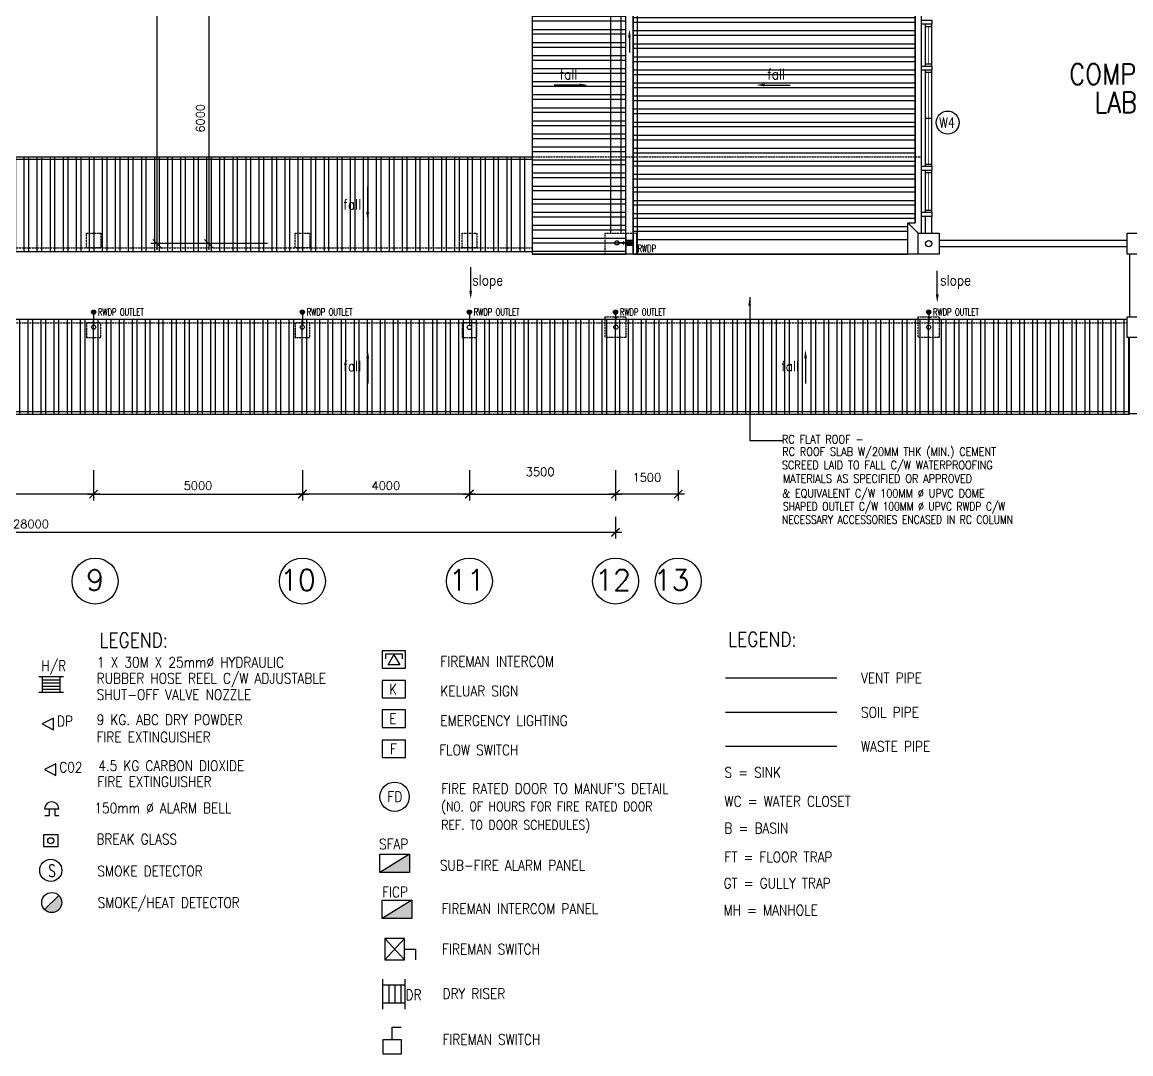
# Model space of a CAD drawing. Extents: x 2266480 to 2405436, y -858634 to -757865.
# Drawn here: x 2318808 to 2345360, y -857817 to -833124 of the extents above; entities that cross this region are included whole.
import ezdxf

# ---------------------------------------------------------------- set-up
doc = ezdxf.new("R2010")
doc.units = 0
doc.header["$LTSCALE"] = 10
doc.header["$MEASUREMENT"] = 0
doc.linetypes.add('DIVIDE', pattern=[1.25, 0.5, -0.25, 0, -0.25, 0, -0.25])
doc.linetypes.add('HIDDEN', pattern=[0.375, 0.25, -0.125])
doc.layers.get('0').update_dxf_attribs({"linetype": 'CONTINUOUS'})
doc.layers.get('DEFPOINTS').update_dxf_attribs({"linetype": 'CONTINUOUS'})
for name, color, linetype in [('-DRY RISER', 7, 'CONTINUOUS'), ('-FF', 240, 'CONTINUOUS'), ('-ff.txt', 2, 'CONTINUOUS'), ('BEAM', 1, 'HIDDEN'), ('COL', 3, 'CONTINUOUS'), ('DIM', 7, 'CONTINUOUS'), ('FIT', 5, 'CONTINUOUS'), ('FLASH', 35, 'CONTINUOUS'), ('GRID-T', 7, 'CONTINUOUS'), ('hatch', 7, 'CONTINUOUS'), ('LINE', 7, 'CONTINUOUS'), ('NEW', 7, 'CONTINUOUS'), ('PIPE', 5, 'DIVIDE'), ('ROOF', 7, 'CONTINUOUS'), ('RWDP', 145, 'CONTINUOUS'), ('SP', 220, 'CONTINUOUS'), ('SPEC', 7, 'CONTINUOUS'), ('T25', 7, 'CONTINUOUS'), ('T50', 4, 'CONTINUOUS'), ('TEXT', 7, 'CONTINUOUS'), ('WALL', 2, 'CONTINUOUS'), ('WIN', 5, 'CONTINUOUS'), ('WIN-T', 7, 'CONTINUOUS'), ('WP', 50, 'DIVIDE')]:
    doc.layers.add(name, color=color, linetype=linetype)
doc.styles.add('ROMANS', font='romans')
doc.styles.get("Standard").update_dxf_attribs({"font": 'ROMANS.SHX'})
doc.styles.add('STANDARDS', font='simplex.shx')
doc.dimstyles.new('STANDARD$0', dxfattribs={"dimscale": 0, "dimtxt": 8, "dimasz": 6, "dimexe": 1, "dimexo": 1, "dimgap": 3, "dimtad": 1, "dimdec": 0, "dimlfac": -1, "dimrnd": 1, "dimzin": 0, "dimdsep": 46, "dimtxsty": 'Standard', "dimcen": 0, "dimclrd": 5, "dimclre": 250, "dimadec": 0, "dimazin": 0, "dimtfac": 1, "dimtdec": 4, "dimtofl": 0, "dimtmove": 0, "dimatfit": 3, "dimfxl": 1, "dimtolj": 1, "dimtzin": 0, "dimarcsym": 0})

# ---------------------------------------------------------------- blocks, each defined once
blk = doc.blocks.new('_ARCHTICK')
at = {"color": 0, "linetype": 'ByBlock', "const_width": 0.15}
blk.add_lwpolyline([(-0.5, -0.5), (0.5, 0.5)], dxfattribs=at)
blk = doc.blocks.new('*D77')
at = {"layer": 'DEFPOINTS', "color": 0, "transparency": 16777216}
for p in [(2324834, -832424), (2323275, -838424), (2324834, -838424)]:
    blk.add_point(p, dxfattribs=at)
at = {"layer": 'DIM', "color": 7, "lineweight": -2, "transparency": 16777216}
for p, q in [((2324684, -832424), (2323125, -832424)), ((2323275, -832274), (2323275, -838574)), ((2324684, -838424), (2323125, -838424))]:
    blk.add_line(p, q, dxfattribs=at)
at = {"layer": 'DIM', "color": 7, "lineweight": -2, "transparency": 16777216, "xscale": 200, "yscale": 200, "zscale": 200}
for p, rotation in [((2323275, -832424), 90), ((2323275, -838424), 270)]:
    blk.add_blockref('_ARCHTICK', p, dxfattribs=dict(at, rotation=rotation))
at = {"layer": 'DIM', "color": 7, "transparency": 16777216, "insert": (2323075, -835424), "char_height": 200, "attachment_point": 5, "rotation": 90, "style": 'ROMANS'}
blk.add_mtext('\\A1;6000', dxfattribs=at)
blk = doc.blocks.new('*D78')
at = {"layer": 'DEFPOINTS', "color": 0, "transparency": 16777216}
for p in [(2322038, -790424), (2324457, -790424), (2324457, -838424)]:
    blk.add_point(p, dxfattribs=at)
at = {"layer": 'DIM', "color": 7, "lineweight": -2, "transparency": 16777216}
for p, q in [((2324307, -790424), (2321888, -790424)), ((2322038, -838574), (2322038, -790274)), ((2324307, -838424), (2321888, -838424))]:
    blk.add_line(p, q, dxfattribs=at)
at = {"layer": 'DIM', "color": 7, "lineweight": -2, "transparency": 16777216, "xscale": 200, "yscale": 200, "zscale": 200}
for p, rotation in [((2322038, -790424), 90), ((2322038, -838424), 270)]:
    blk.add_blockref('_ARCHTICK', p, dxfattribs=dict(at, rotation=rotation))
at = {"layer": 'DIM', "color": 7, "transparency": 16777216, "insert": (2321838, -814424), "char_height": 200, "attachment_point": 5, "rotation": 90, "style": 'ROMANS'}
blk.add_mtext('\\A1;48000', dxfattribs=at)
blk = doc.blocks.new('*D102')
at = {"color": 7, "lineweight": -2, "transparency": 16777216}
for p, q in [((2305019, -844964), (2305019, -845484)), ((2333019, -844964), (2333019, -845484)), ((2304869, -845334), (2333169, -845334))]:
    blk.add_line(p, q, dxfattribs=at)
at = {"layer": 'DEFPOINTS', "color": 0, "transparency": 16777216}
for p in [(2305019, -844814), (2333019, -844814), (2333019, -845334)]:
    blk.add_point(p, dxfattribs=at)
at = {"color": 7, "lineweight": -2, "transparency": 16777216, "xscale": 200, "yscale": 200, "zscale": 200, "rotation": 180}
blk.add_blockref('_ARCHTICK', (2305019, -845334), dxfattribs=at)
at = {"color": 7, "lineweight": -2, "transparency": 16777216, "xscale": 200, "yscale": 200, "zscale": 200}
blk.add_blockref('_ARCHTICK', (2333019, -845334), dxfattribs=at)
at = {"color": 7, "transparency": 16777216, "insert": (2319019, -845134), "char_height": 200, "attachment_point": 5, "style": 'ROMANS'}
blk.add_mtext('\\A1;28000', dxfattribs=at)
blk = doc.blocks.new('*D103')
at = {"layer": 'DEFPOINTS', "color": 0, "transparency": 16777216}
for p in [(2320519, -843693), (2325519, -843693), (2325519, -844419)]:
    blk.add_point(p, dxfattribs=at)
at = {"layer": 'DIM', "color": 7, "lineweight": -2, "transparency": 16777216}
for p, q in [((2320519, -843843), (2320519, -844569)), ((2325519, -843843), (2325519, -844569)), ((2320369, -844419), (2325669, -844419))]:
    blk.add_line(p, q, dxfattribs=at)
at = {"layer": 'DIM', "color": 7, "lineweight": -2, "transparency": 16777216, "xscale": 200, "yscale": 200, "zscale": 200, "rotation": 180}
blk.add_blockref('_ARCHTICK', (2320519, -844419), dxfattribs=at)
at = {"layer": 'DIM', "color": 7, "lineweight": -2, "transparency": 16777216, "xscale": 200, "yscale": 200, "zscale": 200}
blk.add_blockref('_ARCHTICK', (2325519, -844419), dxfattribs=at)
at = {"layer": 'DIM', "color": 7, "transparency": 16777216, "insert": (2323019, -844219), "char_height": 200, "attachment_point": 5, "style": 'ROMANS'}
blk.add_mtext('\\A1;5000', dxfattribs=at)
blk = doc.blocks.new('*D104')
at = {"layer": 'DEFPOINTS', "color": 0, "transparency": 16777216}
for p in [(2315519, -843693), (2320519, -843693), (2315519, -844419)]:
    blk.add_point(p, dxfattribs=at)
at = {"layer": 'DIM', "color": 7, "lineweight": -2, "transparency": 16777216}
for p, q in [((2315519, -843843), (2315519, -844569)), ((2320519, -843843), (2320519, -844569)), ((2320669, -844419), (2315369, -844419))]:
    blk.add_line(p, q, dxfattribs=at)
at = {"layer": 'DIM', "color": 7, "lineweight": -2, "transparency": 16777216, "xscale": 200, "yscale": 200, "zscale": 200}
for p, rotation in [((2315519, -844419), 179.9999999882513), ((2320519, -844419), 359.9999999882513)]:
    blk.add_blockref('_ARCHTICK', p, dxfattribs=dict(at, rotation=rotation))
at = {"layer": 'DIM', "color": 7, "transparency": 16777216, "insert": (2318019, -844219), "char_height": 200, "attachment_point": 5, "rotation": 360, "style": 'ROMANS'}
blk.add_mtext('\\A1;5000', dxfattribs=at)
blk = doc.blocks.new('*D107')
at = {"layer": 'DEFPOINTS', "color": 0, "transparency": 16777216}
for p in [(2325519, -843693), (2329519, -843693), (2325519, -844419)]:
    blk.add_point(p, dxfattribs=at)
at = {"layer": 'DIM', "color": 7, "lineweight": -2, "transparency": 16777216}
for p, q in [((2325519, -843843), (2325519, -844569)), ((2329519, -843843), (2329519, -844569)), ((2329669, -844419), (2325369, -844419))]:
    blk.add_line(p, q, dxfattribs=at)
at = {"layer": 'DIM', "color": 7, "lineweight": -2, "transparency": 16777216, "xscale": 200, "yscale": 200, "zscale": 200}
for p, rotation in [((2325519, -844419), 179.9999999882506), ((2329519, -844419), 359.9999999882506)]:
    blk.add_blockref('_ARCHTICK', p, dxfattribs=dict(at, rotation=rotation))
at = {"layer": 'DIM', "color": 7, "transparency": 16777216, "insert": (2327519, -844219), "char_height": 200, "attachment_point": 5, "rotation": 360, "style": 'ROMANS'}
blk.add_mtext('\\A1;4000', dxfattribs=at)
blk = doc.blocks.new('*D166')
at = {"layer": 'DEFPOINTS', "color": 0, "transparency": 16777216}
for p in [(2329519, -843693), (2333019, -843693), (2333019, -844419)]:
    blk.add_point(p, dxfattribs=at)
at = {"layer": 'DIM', "color": 7, "lineweight": -2, "transparency": 16777216}
for p, q in [((2329519, -843843), (2329519, -844569)), ((2333019, -843843), (2333019, -844569)), ((2329369, -844419), (2333169, -844419))]:
    blk.add_line(p, q, dxfattribs=at)
at = {"layer": 'DIM', "color": 7, "lineweight": -2, "transparency": 16777216, "xscale": 200, "yscale": 200, "zscale": 200, "rotation": 180}
blk.add_blockref('_ARCHTICK', (2329519, -844419), dxfattribs=at)
at = {"layer": 'DIM', "color": 7, "lineweight": -2, "transparency": 16777216, "xscale": 200, "yscale": 200, "zscale": 200}
blk.add_blockref('_ARCHTICK', (2333019, -844419), dxfattribs=at)
at = {"layer": 'DIM', "color": 7, "transparency": 16777216, "insert": (2331213, -843887), "char_height": 200, "attachment_point": 5, "style": 'ROMANS'}
blk.add_mtext('\\A1;3500', dxfattribs=at)
blk = doc.blocks.new('*D178')
at = {"layer": 'DEFPOINTS', "color": 0, "transparency": 16777216}
for p in [(2333019, -843693), (2334519, -843693), (2333019, -844419)]:
    blk.add_point(p, dxfattribs=at)
at = {"layer": 'DIM', "color": 7, "lineweight": -2, "transparency": 16777216}
for p, q in [((2333019, -843843), (2333019, -844569)), ((2334519, -843843), (2334519, -844569)), ((2334669, -844419), (2332869, -844419))]:
    blk.add_line(p, q, dxfattribs=at)
at = {"layer": 'DIM', "color": 7, "lineweight": -2, "transparency": 16777216, "xscale": 200, "yscale": 200, "zscale": 200}
for p, rotation in [((2333019, -844419), 179.9999999882473), ((2334519, -844419), 359.9999999882473)]:
    blk.add_blockref('_ARCHTICK', p, dxfattribs=dict(at, rotation=rotation))
at = {"layer": 'DIM', "color": 7, "transparency": 16777216, "insert": (2333769, -844021), "char_height": 200, "attachment_point": 5, "rotation": 360, "style": 'ROMANS'}
blk.add_mtext('\\A1;1500', dxfattribs=at)
blk = doc.blocks.new('100FT')
at = {"layer": 'PIPE', "linetype": 'Continuous'}
blk.add_circle((0, 0), 50, dxfattribs=at)
at = {"layer": 'WP', "linetype": 'Continuous'}
for p, q in [((-37, 34), (37, 34)), ((-50, -3), (50, -3)), ((-34, -37), (34, -37))]:
    blk.add_line(p, q, dxfattribs=at)
blk = doc.blocks.new('A$C7CE3714C')
at = {"layer": 'FIT'}
blk.add_lwpolyline([(0, 0), (126, 0), (126, 126), (0, 126)], close=True, dxfattribs=at)
at = {"layer": 'FIT', "xscale": -1}
blk.add_blockref('100FT', (63, 66), dxfattribs=at)
blk = doc.blocks.new('DRY RISER')
at = {"layer": '-DRY RISER'}
for p, q in [((-150, 0), (150, 0)), ((-90, 0), (-90, -222)), ((90, 0), (90, -222)), ((-90, -42), (90, -42)), ((-90, -102), (90, -102)), ((-90, -162), (90, -162)), ((-150, -222), (150, -222))]:
    blk.add_line(p, q, dxfattribs=at)

msp = doc.modelspace()

# ---------------------------------------------------------------- hatches: boundary and pattern name
at = {"layer": '-FF'}
msp.add_hatch(color=0, dxfattribs=at).paths.add_polyline_path([(2319756.1, -854196.2, 0.1989124), (2319685.8, -854026.5), (2319346.4, -854365.9, 0.6681786)])
at = {"layer": 'hatch'}
h = msp.add_hatch(dxfattribs=at)
h.set_pattern_fill('STEEL', color=0, scale=2500, angle=315, style=0)
h.set_pattern_definition([(0, (-93844.1, -845907), (1e-13, 312.5), []), (0, (-93733.62, -845796.5), (1e-13, 312.5), [])])
h.paths.add_polyline_path([(2333269.4, -790674.1), (2332769.4, -790674.1), (2332769.4, -790574.1), (2331019.4, -790574.1), (2331019.4, -838674.1), (2333269.4, -838674.1)])
h = msp.add_hatch(dxfattribs=at)
h.set_pattern_fill('STEEL', color=0, scale=2500, angle=315, style=0)
h.set_pattern_definition([(0, (0, 0), (1e-13, 312.5), []), (0, (110.5, 110.5), (1e-13, 312.5), [])])
h.paths.add_polyline_path([(2337081.9, -832549.1), (2333543.5, -832549.1), (2333543.5, -836345.2), (2337081.9, -836345.2)])
h.paths.add_polyline_path([(2337081.9, -836345.2), (2340194.4, -836345.2), (2340194.4, -832924.1), (2340019.4, -832924.1), (2340019.4, -832549.1), (2337081.9, -832549.1)])
h.paths.add_polyline_path([(2337081.9, -836345.2), (2337081.9, -838424.1), (2340019.4, -838424.1), (2340019.4, -837924.1), (2340194.4, -837924.1), (2340194.4, -836345.2)])
h.paths.add_polyline_path([(2333543.5, -836345.2), (2333543.5, -838424.1), (2337081.9, -838424.1), (2337081.9, -836345.2)])
h.paths.add_polyline_path([(2333543.5, -836345.2), (2333441.4, -836345.2), (2333441.4, -838174.1), (2333519.4, -838174.1), (2333519.4, -838424.1), (2333543.5, -838424.1)])
h.paths.add_polyline_path([(2333543.5, -832549.1), (2333519.4, -832549.1), (2333519.4, -832674.1), (2333441.4, -832674.1), (2333441.4, -836345.2), (2333543.5, -836345.2)])
h.paths.add_polyline_path([(2333515.9, -832688.8), (2334212.9, -832688.8), (2334212.9, -832433.8), (2333515.9, -832433.8)], flags=9)
h.paths.add_polyline_path([(2336608.5, -834555.2), (2337148.4, -834555.2), (2337148.4, -834180.2), (2336608.5, -834180.2)], flags=9)
h = msp.add_hatch(dxfattribs=at)
h.set_pattern_fill('STEEL', color=0, scale=2500, angle=45, style=0)
h.set_pattern_definition([(90, (-93844.1, 0), (-312.5, 6e-14), []), (90, (-93954.6, 110.5), (-312.5, 6e-14), [])])
h.paths.add_polyline_path([(2305444.4, -836345.2), (2305444.4, -837924.1), (2305519.4, -837924.1), (2305519.4, -838614.1), (2331019.4, -838614.1), (2331019.4, -836345.2)])
h = msp.add_hatch(dxfattribs=at)
h.set_pattern_fill('STEEL', color=0, scale=2500, angle=45, style=0)
h.set_pattern_definition([(90, (0, 0), (-312.5, 6e-14), []), (90, (-110.5, 110.5), (-312.5, 6e-14), [])])
h.paths.add_polyline_path([(2300269.4, -840234.1), (2300269.4, -840674.1), (2300212.4, -840674.1), (2300212.4, -842503), (2345326.4, -842503), (2345326.4, -840674.1), (2345269.4, -840674.1), (2345269.4, -840234.1)])
at = {"layer": 'RWDP'}
h = msp.add_hatch(dxfattribs=at)
h.set_pattern_fill('ANSI31', color=0, scale=200, angle=45, style=0)
h.set_pattern_definition([(270, (-93844.106, -1678698.207), (-25, -5e-15), [])])
h.paths.add_polyline_path([(2320569.4, -840064.3, 1), (2320469.4, -840064.3, 1)])
h = msp.add_hatch(dxfattribs=at)
h.set_pattern_fill('ANSI31', color=0, scale=200, angle=45, style=0)
h.set_pattern_definition([(270, (-88844.106, -1678698.207), (-25, -5e-15), [])])
h.paths.add_polyline_path([(2325569.4, -840064.3, 1), (2325469.4, -840064.3, 1)])
h = msp.add_hatch(dxfattribs=at)
h.set_pattern_fill('ANSI31', color=0, scale=200, angle=45, style=0)
h.set_pattern_definition([(270, (-84844.106, -1678698.207), (-25, -5e-15), [])])
h.paths.add_polyline_path([(2329569.4, -840064.3, 1), (2329469.4, -840064.3, 1)])
h = msp.add_hatch(dxfattribs=at)
h.set_pattern_fill('ANSI31', color=0, scale=200, angle=45, style=0)
h.set_pattern_definition([(270, (-81344.106, -1678698.207), (-25, -5e-15), [])])
h.paths.add_polyline_path([(2333069.4, -840064.3, 1), (2332969.4, -840064.3, 1)])
h = msp.add_hatch(dxfattribs=at)
h.set_pattern_fill('ANSI31', color=0, scale=200, angle=45, style=0)
h.set_pattern_definition([(270, (-73844.106, -1678698.207), (-25, -5e-15), [])])
h.paths.add_polyline_path([(2340569.4, -840064.3, 1), (2340469.4, -840064.3, 1)])
at = {"layer": 'TEXT'}
for points in [[(2327372.8, -853475.2), (2328084.1, -853475.2), (2328084.1, -853036.4)], [(2327430, -854580.8), (2328141.3, -854580.8), (2328141.3, -854141.9)]]:
    msp.add_hatch(color=0, dxfattribs=at).paths.add_polyline_path(points)

# ---------------------------------------------------------------- linework, layer by layer
at = {"layer": '-FF', "color": 0, "ltscale": 10}
for p, q in [((2327912.8, -848250.2), (2327509.1, -848250.2)), ((2327509.1, -848250.2), (2327509.1, -848363)), ((2327571.3, -848508.1), (2327710.9, -848266.3)), ((2327710.9, -848266.3), (2327850.6, -848508.1)), ((2327912.8, -848363), (2327912.8, -848250.2)), ((2327850.6, -848508.1), (2327571.3, -848508.1))]:
    msp.add_line(p, q, dxfattribs=at)
at = {"layer": '-FF', "color": 0}
for p, q in [((2319793.9, -848795.8), (2319203.5, -848795.8)), ((2319290.2, -848795.8), (2319290.2, -849172)), ((2319707.2, -848870.4), (2319290.2, -848870.4)), ((2319707.2, -848795.8), (2319707.2, -849172)), ((2319707.2, -848948.1), (2319290.2, -848948.1)), ((2319707.2, -849022.8), (2319290.2, -849022.8)), ((2319707.2, -849097.4), (2319290.2, -849097.4)), ((2319793.9, -849172), (2319203.5, -849172)), ((2319557, -849783), (2319287, -849921.5)), ((2319287, -849921.5), (2319557, -850059.9)), ((2319610.1, -850877.2), (2319340.1, -851015.6)), ((2319340.1, -851015.6), (2319610.1, -851154)), ((2319343.4, -851955.2), (2319688.8, -851955.2)), ((2319453.4, -851955.2), (2319453.4, -852109.8)), ((2319586, -851955.2), (2319586, -852109.8)), ((2319346.5, -852109.8), (2319453.4, -852109.8)), ((2319586, -852109.8), (2319688.6, -852109.8)), ((2319346.4, -854365.9), (2319685.8, -854026.5)), ((2327491.5, -855571.1), (2327965.4, -855053.4)), ((2327491.5, -855053.4), (2327965.4, -855571.1)), ((2327965.4, -855312.3), (2328230.4, -855312.3)), ((2328230.4, -855312.3), (2328230.4, -855571.1))]:
    msp.add_line(p, q, dxfattribs=at)
for points in [[(2319557, -850059.9), (2319557, -849783)], [(2319610.1, -851154), (2319610.1, -850877.2)]]:
    msp.add_lwpolyline(points, dxfattribs=at)
msp.add_lwpolyline([(2319665.8, -852855.7), (2319665.8, -852578.9), (2319321.3, -852578.9), (2319321.3, -852855.7)], close=True, dxfattribs=at)
at = {"layer": '-FF', "color": 0, "ltscale": 1.3}
msp.add_lwpolyline([(2327965.4, -855053.4), (2327491.5, -855053.4), (2327491.5, -855571.1), (2327965.4, -855571.1)], close=True, dxfattribs=at)
msp.add_lwpolyline([(2327965.4, -855053.4), (2327491.5, -855053.4), (2327491.5, -855571.1), (2327965.4, -855571.1)], close=True, dxfattribs=at)
at = {"layer": '-FF', "color": 0}
for centre, radius in [((2319491.5, -852716.7), 72.2), ((2319493.6, -853426.9), 265), ((2319516.1, -854196.2), 240)]:
    msp.add_circle(centre, radius, dxfattribs=at)
msp.add_arc((2319516.1, -851960.8), 172.8, 1.85513, 178.14487, dxfattribs=at)
at = {"color": 0}
for p, q in [((2340344.4, -838174.1), (2340344.4, -832674.1)), ((2329550.1, -839552.3), (2329550.1, -838985.1)), ((2340724.2, -839640.7, 0), (2340724.2, -839073.5, 0)), ((2347944.4, -842499.1), (2345326.4, -842499.1)), ((2337036, -843140.9), (2336231.6, -843140.9))]:
    msp.add_line(p, q, dxfattribs=at)
for points in [[(2329516.8, -839552.3), (2329583.5, -839552.3), (2329550.1, -839752.3)], [(2340690.9, -839640.7, 0), (2340757.6, -839640.7, 0), (2340724.2, -839840.7, 0)]]:
    msp.add_solid(points, dxfattribs=at)
at = {"layer": 'BEAM', "color": 0}
for p, q in [((2331019.4, -836345.2, 0), (2340344.4, -836345.2)), ((2305269.4, -838524.1), (2331019.4, -838524.1, 0)), ((2305269.4, -840324.1), (2345269.4, -840324.1, 0))]:
    msp.add_line(p, q, dxfattribs=at)
for points in [[(2320694.4, -838524.1), (2320344.4, -838524.1), (2320344.4, -838174.1), (2320694.4, -838174.1)], [(2320694.4, -838524.1), (2320344.4, -838524.1), (2320344.4, -838174.1), (2320694.4, -838174.1)], [(2325694.4, -838524.1), (2325344.4, -838524.1), (2325344.4, -838174.1), (2325694.4, -838174.1)], [(2325694.4, -838524.1), (2325344.4, -838524.1), (2325344.4, -838174.1), (2325694.4, -838174.1)], [(2329694.4, -838524.1), (2329344.4, -838524.1), (2329344.4, -838174.1), (2329694.4, -838174.1)], [(2329694.4, -838524.1), (2329344.4, -838524.1), (2329344.4, -838174.1), (2329694.4, -838174.1)], [(2333269.4, -838174.1), (2333269.4, -838674.1), (2332769.4, -838674.1), (2332769.4, -838174.1)], [(2332769.4, -838174.1), (2333519.4, -838174.1), (2333519.4, -838674.1), (2332769.4, -838674.1)], [(2320694.4, -840324.1), (2320344.4, -840324.1), (2320344.4, -840674.1), (2320694.4, -840674.1)], [(2320694.4, -840324.1), (2320344.4, -840324.1), (2320344.4, -840674.1), (2320694.4, -840674.1)], [(2325694.4, -840324.1), (2325344.4, -840324.1), (2325344.4, -840674.1), (2325694.4, -840674.1)], [(2325694.4, -840324.1), (2325344.4, -840324.1), (2325344.4, -840674.1), (2325694.4, -840674.1)], [(2329694.4, -840324.1), (2329344.4, -840324.1), (2329344.4, -840674.1), (2329694.4, -840674.1)], [(2329694.4, -840324.1), (2329344.4, -840324.1), (2329344.4, -840674.1), (2329694.4, -840674.1)], [(2332769.4, -840174.1), (2333269.4, -840174.1), (2333269.4, -840674.1), (2332769.4, -840674.1)], [(2340269.4, -840174.1), (2340769.4, -840174.1), (2340769.4, -840674.1), (2340269.4, -840674.1)], [(2340269.4, -840174.1), (2340769.4, -840174.1), (2340769.4, -840674.1), (2340269.4, -840674.1)]]:
    msp.add_lwpolyline(points, close=True, dxfattribs=at)
at = {"layer": 'COL', "color": 0}
for points in [[(2340269.4, -838174.1), (2340769.4, -838174.1), (2340769.4, -838674.1), (2340269.4, -838674.1)], [(2345269.4, -838174.1), (2345769.4, -838174.1), (2345769.4, -838674.1), (2345269.4, -838674.1)], [(2345269.4, -840174.1), (2345769.4, -840174.1), (2345769.4, -840674.1), (2345269.4, -840674.1)]]:
    msp.add_lwpolyline(points, close=True, dxfattribs=at)
at = {"layer": 'FLASH', "color": 0}
for p, q in [((2340194.4, -832924.1), (2340194.4, -837924.1)), ((2340019.4, -837924.1), (2340269.4, -838174.1)), ((2340019.4, -837924.1), (2340194.4, -837924.1)), ((2340019.4, -838674.1), (2340019.4, -837924.1))]:
    msp.add_line(p, q, dxfattribs=at)
at = {"layer": 'GRID-T', "color": 0}
for centre in [(2320555, -846501.9), (2325519.4, -846500.7), (2329519.4, -846500.7), (2333019.4, -846500.7), (2334519.4, -846500.7)]:
    msp.add_circle(centre, 550, dxfattribs=at)
at = {"layer": 'hatch', "color": 0}
msp.add_lwpolyline([(2333269.4, -790674.1), (2332769.4, -790674.1), (2332769.4, -790574.1), (2331019.4, -790574.1), (2331019.4, -838674.1), (2333269.4, -838674.1), (2333269.4, -790674.1)], dxfattribs=at)
at = {"layer": 'hatch', "color": 0, "elevation": 0}
msp.add_lwpolyline([(2339994.4, -790824.1), (2333441.4, -790824.1), (2333441.4, -838674.1), (2340019.4, -838674.1), (2340019.4, -837924.1), (2340194.4, -837924.1), (2340194.4, -832924.1), (2340019.4, -832924.1), (2340019.4, -831924.1), (2340194.4, -831924.1)], dxfattribs=at)
at = {"layer": 'LINE', "color": 0}
for p, q in [((2345326.4, -838674.1, 0), (2345326.4, -840174.1, 0)), ((2336231.6, -839708.3), (2336231.6, -843140.9)), ((2345326.4, -842499.1, 0), (2345326.4, -840674.1, 0))]:
    msp.add_line(p, q, dxfattribs=at)
msp.add_solid([(2336198.3, -839908.3), (2336264.9, -839908.3), (2336231.6, -839708.3)], dxfattribs=at)
at = {"layer": 'NEW', "color": 0}
for p, q in [((2327990, -848878.2), (2327430, -848878.2)), ((2327430, -848878.2), (2327430, -849295.8)), ((2327990, -849295.8), (2327990, -848878.2)), ((2327430, -849295.8), (2327990, -849295.8)), ((2327990, -849586.1), (2327430, -849586.1)), ((2327430, -849586.1), (2327430, -850003.7)), ((2327990, -850003.7), (2327990, -849586.1)), ((2327430, -850003.7), (2327990, -850003.7)), ((2327990, -850309.5), (2327430, -850309.5)), ((2327430, -850309.5), (2327430, -850727.1)), ((2327990, -850727.1), (2327990, -850309.5)), ((2327430, -850727.1), (2327990, -850727.1)), ((2327666.3, -857483), (2327666.3, -857181.7)), ((2327666.3, -857181.7), (2327881.6, -857181.7)), ((2327890.3, -857483), (2327442.3, -857483)), ((2327442.3, -857483), (2327442.3, -857817)), ((2327890.3, -857817), (2327890.3, -857483)), ((2327442.3, -857817), (2327890.3, -857817))]:
    msp.add_line(p, q, dxfattribs=at)
at = {"layer": 'ROOF', "color": 0}
for p, q in [((2331019.4, -790574.1), (2331019.4, -838674.1)), ((2333144.4, -790674.1), (2333144.4, -838174.1)), ((2333269.4, -838674.1), (2333269.4, -790674.1)), ((2333543.5, -838674.1, 0), (2333543.5, -790674.1)), ((2333441.4, -838674.1, 0), (2333441.4, -790824.1, 0)), ((2305194.4, -836345.2, 0), (2331019.4, -836345.2, 0)), ((2305194.4, -836403.9, 0), (2331019.4, -836403.9, 0)), ((2305269.4, -838614.1, 0), (2331019.4, -838614.1, 0)), ((2340269.4, -838674.1), (2331019.4, -838674.1)), ((2300269.4, -840234.1, 0), (2345269.4, -840234.1, 0)), ((2300212.4, -842444.3, 0), (2345326.4, -842444.3, 0)), ((2300212.4, -842503, 0), (2345326.4, -842503, 0))]:
    msp.add_line(p, q, dxfattribs=at)
at = {"layer": 'RWDP', "color": 0}
for p, q in [((2333352.4, -833496.8), (2333352.4, -833852.9)), ((2333356.3, -838407), (2333050.7, -838407)), ((2320519.4, -840064.3), (2320519.4, -840380.1)), ((2325519.4, -840064.3), (2325519.4, -840380.1)), ((2329519.4, -840064.3), (2329519.4, -840380.1)), ((2333019.4, -840064.3), (2333019.4, -840374.9)), ((2340519.4, -840064.3), (2340519.4, -840299.1)), ((2320519.4, -840336), (2320487.8, -840314)), ((2320519.4, -840336), (2320551, -840314)), ((2325519.4, -840336), (2325487.8, -840314)), ((2325519.4, -840336), (2325551, -840314)), ((2329519.4, -840336), (2329487.8, -840314)), ((2329519.4, -840336), (2329551, -840314)), ((2333019.4, -840205), (2332987.8, -840183)), ((2333019.4, -840205), (2333051, -840183)), ((2340519.4, -840205), (2340487.8, -840183)), ((2340519.4, -840205), (2340551, -840183))]:
    msp.add_line(p, q, dxfattribs=at)
msp.add_lwpolyline([(2333214, -838444.7), (2333180.3, -838407.6), (2333215.5, -838375.8)], dxfattribs=at)
for centre, radius in [((2333050.7, -838407), 50), ((2340519.4, -838424.1), 75), ((2320519.4, -840064.3), 50), ((2325519.4, -840064.3), 50), ((2329519.4, -840064.3), 50), ((2333019.4, -840064.3), 50), ((2340519.4, -840064.3), 50), ((2320519.4, -840424.1), 50), ((2325519.4, -840424.1), 50), ((2329519.4, -840430.1), 50), ((2333028.2, -840424.1), 50), ((2340519.4, -840424.1), 50)]:
    msp.add_circle(centre, radius, dxfattribs=at)
msp.add_solid([(2333385.8, -833496.8), (2333319.1, -833496.8), (2333352.4, -833296.8)], dxfattribs=at)
at = {"layer": 'SP', "color": 0}
for p, q in [((2338316, -848822), (2335656.4, -848822)), ((2338316, -849646.5), (2335656.4, -849646.5)), ((2338316, -850457.7), (2335656.4, -850457.7))]:
    msp.add_line(p, q, dxfattribs=at)
at = {"layer": 'SPEC', "color": 0}
for p, q in [((2332155.5, -834628.7), (2331545.5, -834628.7)), ((2336589.5, -834628.7), (2337199.5, -834628.7)), ((2327083.1, -837671.2, 0), (2327083.1, -837061.2, 0)), ((2327083.1, -841166.2, 0), (2327083.1, -841776.2, 0)), ((2337569.1, -841166.2, 0), (2337569.1, -841776.2, 0))]:
    msp.add_line(p, q, dxfattribs=at)
for points in [[(2332155.5, -834662), (2332155.5, -834595.3), (2332355.5, -834628.7)], [(2336589.5, -834662), (2336589.5, -834595.3), (2336389.5, -834628.7)], [(2327049.7, -837671.2, 0), (2327116.4, -837671.2, 0), (2327083.1, -837871.2, 0)], [(2327049.7, -841166.2, 0), (2327116.4, -841166.2, 0), (2327083.1, -840966.2, 0)], [(2337535.8, -841166.2, 0), (2337602.4, -841166.2, 0), (2337569.1, -840966.2, 0)]]:
    msp.add_solid(points, dxfattribs=at)
at = {"layer": 'TEXT', "color": 0}
for p, q in [((2327990, -848170.4), (2327430, -848170.4)), ((2327430, -848170.4), (2327430, -848587.9)), ((2327990, -848587.9), (2327990, -848170.4)), ((2327430, -848587.9), (2327990, -848587.9)), ((2328084.1, -853036.4), (2327372.8, -853475.2)), ((2328141.3, -854141.9), (2327430, -854580.8))]:
    msp.add_line(p, q, dxfattribs=at)
for points in [[(2327372.8, -853475.2), (2327372.8, -853036.4), (2328084.1, -853036.4), (2328084.1, -853475.2)], [(2327430, -854580.8), (2327430, -854141.9), (2328141.3, -854141.9), (2328141.3, -854580.8)]]:
    msp.add_lwpolyline(points, close=True, dxfattribs=at)
msp.add_circle((2327728.5, -851665.2), 351, dxfattribs=at)
at = {"layer": 'WALL', "color": 0}
for p, q in [((2332894.4, -790674.1), (2332894.4, -838174.1)), ((2340444.4, -838174.1), (2340444.4, -837774.1)), ((2340594.4, -838174.1), (2340594.4, -837774.1)), ((2345269.4, -838349.1), (2340769.4, -838349.1)), ((2345269.4, -838499.1), (2340769.4, -838499.1))]:
    msp.add_line(p, q, dxfattribs=at)
for points in [[(2340344.4, -833074.1), (2340594.4, -833074.1), (2340594.4, -833174.1), (2340344.4, -833174.1)], [(2340344.4, -834174.1), (2340594.4, -834174.1), (2340594.4, -834274.1), (2340344.4, -834274.1)], [(2340344.4, -836574.1), (2340594.4, -836574.1), (2340594.4, -836674.1), (2340344.4, -836674.1)], [(2340344.4, -837674.1), (2340594.4, -837674.1), (2340594.4, -837774.1), (2340344.4, -837774.1)]]:
    msp.add_lwpolyline(points, close=True, dxfattribs=at)
at = {"layer": 'WIN', "color": 0}
for p, q in [((2340444.4, -834174.1), (2340444.4, -833174.1)), ((2340594.4, -834174.1), (2340594.4, -833174.1)), ((2340444.4, -833224.1), (2340594.4, -833224.1)), ((2340444.4, -834124.1), (2340594.4, -834124.1)), ((2340444.4, -836574.1), (2340444.4, -834274.1)), ((2340594.4, -836574.1), (2340594.4, -834274.1)), ((2340444.4, -834324.1), (2340594.4, -834324.1)), ((2340444.4, -835424.1), (2340594.4, -835424.1)), ((2340444.4, -836524.1), (2340594.4, -836524.1)), ((2340444.4, -837674.1), (2340444.4, -836674.1)), ((2340594.4, -837674.1), (2340594.4, -836674.1)), ((2340444.4, -836724.1), (2340594.4, -836724.1)), ((2340444.4, -837624.1), (2340594.4, -837624.1))]:
    msp.add_line(p, q, dxfattribs=at)
at = {"layer": 'WIN', "color": 0, "const_width": 10, "flags": 128}
for points in [[(2340519.4, -834124.1), (2340519.4, -833224.1)], [(2340519.4, -836524.1), (2340519.4, -834324.1)], [(2340519.4, -836724.1), (2340519.4, -837624.1)]]:
    msp.add_lwpolyline(points, dxfattribs=at)
at = {"layer": 'WIN-T', "color": 0}
msp.add_circle((2340973.5, -835526.2), 275, dxfattribs=at)

# ---------------------------------------------------------------- block references
at = {"layer": '-DRY RISER', "color": 0, "xscale": 2.400000000023283, "yscale": 2.400000000023283, "zscale": 2.400000000023283, "rotation": 270}
msp.add_blockref('DRY RISER', (2327974.4, -856387.8), dxfattribs=at)
at = {"layer": 'T25', "color": 0, "xscale": -1, "rotation": 180}
msp.add_blockref('A$C7CE3714C', (2333293.3, -838341.3), dxfattribs=at)

# ---------------------------------------------------------------- texts
at = {"layer": '-ff.txt', "color": 0, "style": 'STANDARDS', "width": 0.7}
msp.add_text('S', height=292.5, dxfattribs=at).set_placement((2319433.2, -853583.8))
at = {"color": 0, "ltscale": 10, "style": 'ROMANS', "width": 0.8}
for s, p in [('SHAPED OUTLET C/W 100MM %%c UPVC RWDP C/W', (2337029.8, -844814.1)), ('NECESSARY ACCESSORIES ENCASED IN RC COLUMN', (2337007, -845130.5))]:
    msp.add_text(s, height=200, dxfattribs=at).set_placement(p)
at = {"layer": 'GRID-T', "color": 0, "style": 'ROMANS'}
for s, p in [('9', (2320339.9, -846727.6)), ('10', (2324983.4, -846726.5)), ('11', (2329031.2, -846726.5)), ('12', (2332531.2, -846726.5)), ('13', (2333929.9, -846726.5))]:
    msp.add_text(s, height=500, dxfattribs=at).set_placement(p)
at = {"layer": 'NEW', "color": 0, "style": 'ROMANS', "width": 0.85}
for s, p in [('K', (2327597, -849213.7)), ('KELUAR SIGN', (2328823.2, -849259.1)), ('E', (2327597, -849921.5)), ('EMERGENCY LIGHTING', (2328823.2, -849966.9)), ('F', (2327614.2, -850645))]:
    msp.add_text(s, height=250, dxfattribs=at).set_placement(p)
at = {"layer": 'RWDP', "color": 0, "style": 'ROMANS', "width": 0.7}
for s, p in [('RWDP', (2333545.1, -838626.6, 0)), ('RWDP OUTLET', (2320623.3, -840145.7, 0)), ('RWDP OUTLET', (2325623.3, -840145.7, 0)), ('RWDP OUTLET', (2329623.3, -840145.7, 0)), ('RWDP OUTLET', (2333123.3, -840145.7, 0)), ('RWDP OUTLET', (2340623.3, -840145.7, 0))]:
    msp.add_text(s, height=170, dxfattribs=at).set_placement(p)
at = {"layer": 'SPEC', "color": 0, "style": 'ROMANS', "width": 0.85}
for s, height, p in [('fall', 250, (2331679.3, -834492.7)), ('fall', 250, (2336650.8, -834492.7)), ('fall', 250, (2326499.7, -837609.6, 0)), ('slope', 250, (2329588.1, -839423.7, 0)), ('slope', 250, (2340794.5, -839423.7, 0)), ('fall', 250, (2326499.7, -841477.7, 0)), ('fall', 250, (2336985.7, -841477.7, 0)), ('RC FLAT ROOF -', 200, (2337002.8, -843207.1)), ('RC ROOF SLAB W/20MM THK (MIN.) CEMENT', 200, (2337010.3, -843504.2)), ('SCREED LAID TO FALL C/W WATERPROOFING', 200, (2337004.8, -843825)), ('MATERIALS AS SPECIFIED OR APPROVED ', 200, (2337028.3, -844149.8)), ('& EQUIVALENT C/W 100MM %%c UPVC DOME', 200, (2337009.3, -844501.8))]:
    msp.add_text(s, height=height, dxfattribs=at).set_placement(p)
at = {"layer": 'T50', "color": 0, "style": 'ROMANS', "width": 0.85}
for s, height, p in [('COMPUTER', 500, (2343886.1, -834618.3)), ('LAB 17', 500, (2344485.6, -835293.9)), ('LEGEND:', 350, (2320656.7, -848093)), ('LEGEND:', 350, (2335713.4, -848070.6)), ('H/R', 250, (2319268.7, -848655.7)), ('1 X 30M X 25mm%%C HYDRAULIC ', 250, (2320599.4, -848570.8)), ('FIREMAN INTERCOM', 250, (2328823.2, -848551.2)), ('RUBBER HOSE REEL C/W ADJUSTABLE ', 250, (2320593.7, -848954.3)), ('VENT PIPE', 250, (2338897.5, -848944.6)), ('SHUT-OFF VALVE NOZZLE', 250, (2320593.7, -849344.5)), ('SOIL PIPE ', 250, (2338897.5, -849769.1)), ('DP', 250, (2319642.9, -849978.1)), ('9 KG. ABC DRY POWDER', 250, (2320592.2, -849946.3)), ('FIRE EXTINGUISHER', 250, (2320590, -850361.3)), ('FLOW SWITCH', 250, (2328797.4, -850669.2)), ('WASTE PIPE ', 250, (2338897.5, -850584.8)), ('C02', 250, (2319695.9, -851082.8)), ('4.5 KG CARBON DIOXIDE', 250, (2320628.9, -851046.8)), ('S = SINK', 250, (2335628, -851207.1)), ('FIRE EXTINGUISHER', 250, (2320610.2, -851429.4)), ('FD', 250, (2327556.8, -851787.5)), ("FIRE RATED DOOR TO MANUF'S DETAIL", 250, (2328845, -851593.9)), ('150mm %%C ALARM BELL', 250, (2320537.3, -852059.9)), ('(N0. OF HOURS FOR FIRE RATED DOOR ', 225, (2328845, -852008.3)), ('WC = WATER CLOSET', 250, (2335628, -851898.6)), ('REF. TO DOOR SCHEDULES)', 225, (2328845, -852451.1)), ('B = BASIN', 250, (2335628, -852542)), ('BREAK GLASS', 250, (2320587.5, -852804.1)), ('SFAP', 250, (2327355.8, -852922.2)), ('FT = FLOOR TRAP', 250, (2335628, -853233.5)), ('SMOKE DETECTOR', 250, (2320609.1, -853568)), ('SUB-FIRE ALARM PANEL', 250, (2328811.7, -853431.9)), ('GT = GULLY TRAP', 250, (2335606.1, -853859.2)), ('FICP', 250, (2327429.5, -854069.1)), ('SMOKE/HEAT DETECTOR', 250, (2320613.7, -854324.4)), ('FIREMAN INTERCOM PANEL', 250, (2328853.2, -854470.2)), ('MH = MANHOLE', 250, (2335606.1, -854502.7)), ('FIREMAN SWITCH', 250, (2328866.1, -855437.9)), ('DR', 250, (2327989.4, -856530.9)), ('DRY RISER', 250, (2328874.9, -856503.7)), ('FIREMAN SWITCH', 250, (2328874.9, -857598.4))]:
    msp.add_text(s, height=height, dxfattribs=at).set_placement(p)
at = {"layer": 'WIN-T', "color": 0, "style": 'ROMANS', "width": 0.8}
msp.add_text('W4', height=250, dxfattribs=at).set_placement((2340772.8, -835652))

# ---------------------------------------------------------------- dimensions: what is measured, and where the dimension line sits
at = {"color": 0}
dim = msp.add_linear_dim(base=(2333019.4, -845334.1), p1=(2305019.4, -844814), p2=(2333019.4, -844814), dimstyle='STANDARD$0', override={"dimscale": 100, "dimtxt": 2, "dimasz": 2, "dimexe": 1.5, "dimexo": 1.5, "dimgap": 1, "dimtxsty": 'ROMANS', "dimblk": 'ARCHTICK', "dimdle": 1.5, "dimclrd": 7, "dimclre": 7, "dimclrt": 7, "dimtdec": 0, "dimtmove": 2}, dxfattribs=at)
dim.commit()
dim.dimension.update_dxf_attribs({"geometry": '*D102', "text_midpoint": (2319019.4, -845134.1)})
at = {"layer": 'DIM', "color": 0}
for p1, p2, distance, picture, middle in [((2324456.8, -838424.1), (2324456.8, -790424.1), 2418.4, '*D78', (2321838.5, -814424.1)), ((2324833.8, -832424.1), (2324833.8, -838424.1), -1558.6, '*D77', (2323075.3, -835424.1)), ((2320519.4, -843693), (2315519.4, -843693), 726.3, '*D104', (2318019.4, -844219.3)), ((2320519.4, -843693), (2325519.4, -843693), -726.3, '*D103', (2323019.4, -844219.3)), ((2329519.4, -843693), (2325519.4, -843693), 726.3, '*D107', (2327519.4, -844219.3))]:
    dim = msp.add_aligned_dim(p1=p1, p2=p2, distance=distance, dimstyle='STANDARD$0', override={"dimscale": 100, "dimtxt": 2, "dimasz": 2, "dimexe": 1.5, "dimexo": 1.5, "dimgap": 1, "dimtxsty": 'ROMANS', "dimblk": 'ARCHTICK', "dimdle": 1.5, "dimclrd": 7, "dimclre": 7, "dimclrt": 7, "dimtdec": 0, "dimtmove": 2}, dxfattribs=at)
    dim.commit()
    dim.dimension.update_dxf_attribs({"geometry": picture, "text_midpoint": middle})
for p1, angle, picture, middle in [((2329519.4, -843693), 0, '*D166', (2331213.4, -843887)), ((2334519.4, -843693), 180, '*D178', (2333769.4, -844021.4))]:
    dim = msp.add_linear_dim(base=(2333019.4, -844419.3), p1=p1, p2=(2333019.4, -843693), angle=angle, dimstyle='STANDARD$0', override={"dimscale": 100, "dimtxt": 2, "dimasz": 2, "dimexe": 1.5, "dimexo": 1.5, "dimgap": 1, "dimtxsty": 'ROMANS', "dimblk": 'ARCHTICK', "dimdle": 1.5, "dimclrd": 7, "dimclre": 7, "dimclrt": 7, "dimtdec": 0, "dimtmove": 2}, dxfattribs=at)
    dim.commit()
    dim.dimension.update_dxf_attribs({"geometry": picture, "text_midpoint": middle, "dimtype": 161})

doc.saveas('drawing.dxf')
